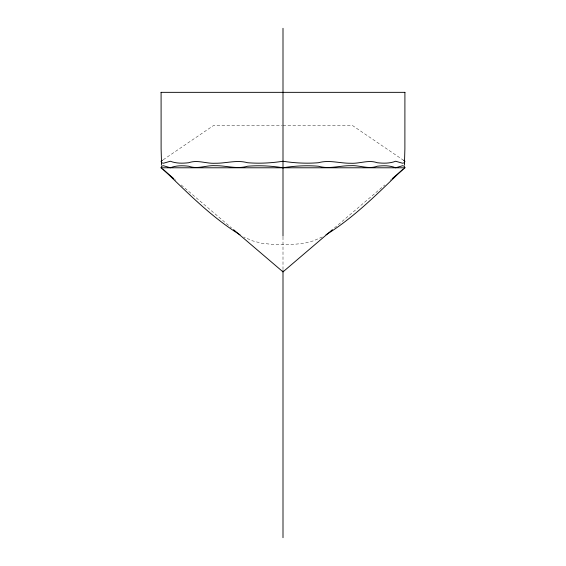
<?xml version="1.0" encoding="UTF-8"?>
<svg xmlns="http://www.w3.org/2000/svg" width="566" height="566" viewBox="0 0 566 566"><rect width="100%" height="100%" fill="white"/><g stroke="black" fill="none" stroke-linecap="round" stroke-linejoin="round"><path stroke-width="0.42" stroke-dasharray="2.83 2.12" d="M334.478 227.935L384.809 184.969M390.179 180.391L391.523 179.245M163.206 159.782L213.488 125.539L282.123 125.539M322.238 236.991L313.331 240.875L304.275 243.26L294.504 244.293L283 244.462L271.496 244.293L261.725 243.26L252.669 240.875L243.762 236.991M283 125.539L352.512 125.539L403.508 160.27M174.477 179.245L175.821 180.391M181.191 184.969L231.522 227.935M283 236.991L283 270.619"/><path stroke-width="0.85" d="M404.909 92.343L404.888 148.823L404.421 165.095M173.804 178.672L161.055 167.784L161.643 166.22L163.397 165.711L170.345 167.784C176.182 165.392 182.577 165.534 188.733 166.22C197.506 169.545 206.265 165.095 215.25 165.711C226.145 165.505 236.829 169.425 247.611 166.22C259.426 165.293 271.305 165.859 283 167.784C294.695 165.859 306.574 165.293 318.389 166.22C329.171 169.425 339.855 165.505 350.75 165.711C359.735 165.095 368.494 169.545 377.267 166.22C383.423 165.534 389.818 165.392 395.655 167.784L402.603 165.711L404.357 166.22L404.945 167.784L392.196 178.672M402.999 169.177C378.696 192.454 354.783 217.026 325.995 234.791M332.468 229.655L283 271.878L233.532 229.655M162.492 160.27L161.055 161.246L161.643 162.732L163.397 163.249L170.345 161.246C176.21 163.524 182.577 163.433 188.733 162.732C197.506 159.57 206.279 163.8 215.25 163.249C226.138 163.411 236.829 159.69 247.611 162.732C259.426 163.673 271.298 163.065 283 161.246C294.702 163.065 306.574 163.673 318.389 162.732C329.171 159.69 339.862 163.411 350.75 163.249C359.721 163.8 368.487 159.57 377.267 162.732C383.423 163.433 389.79 163.517 395.655 161.246L402.603 163.249L404.357 162.732L404.945 161.246L403.508 160.27M161.055 92.343L404.945 92.343M161.055 167.784L404.945 167.784M240.005 234.791C211.217 217.026 187.304 192.454 163.001 169.177M161.579 165.095L161.112 148.823L161.091 92.343M283 28.3L283 236.164M283 270.619L283 537.7"/></g></svg>
